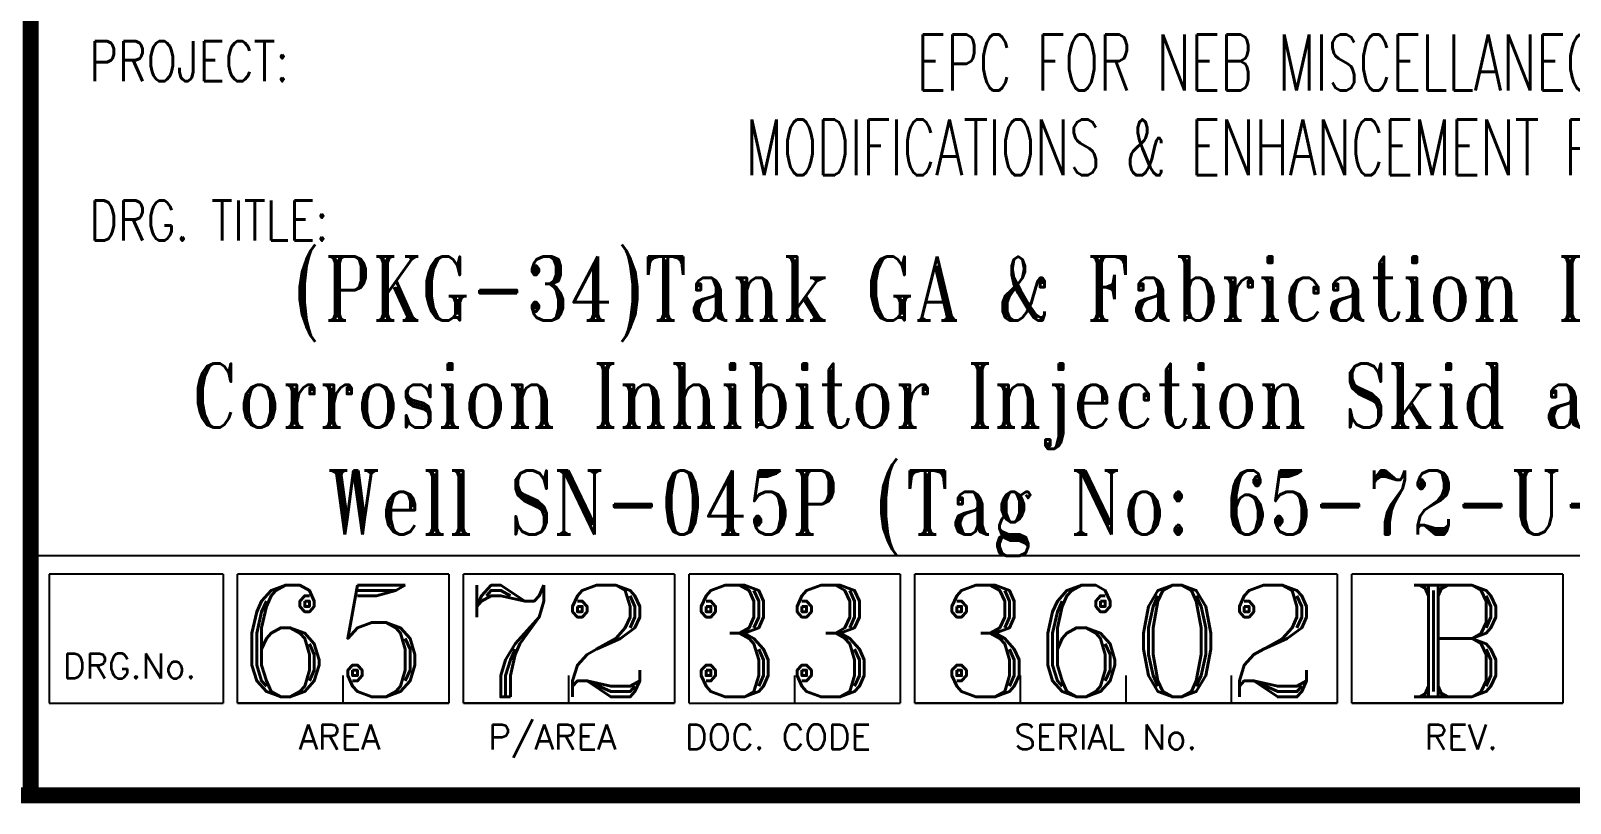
# Model space of a CAD drawing. Header units: inches. Extents: x -23478 to -9690, y -25762 to 11324.
# Drawn here: x -17567 to -16796, y 6688 to 7075 of the extents above; entities that cross this region are included whole.
import ezdxf
from ezdxf.enums import TextEntityAlignment as Align

# ---------------------------------------------------------------- set-up
doc = ezdxf.new("R2010")
doc.units = ezdxf.units.IN
doc.header["$LTSCALE"] = 200
doc.header["$MEASUREMENT"] = 0
doc.layers.add('BORDER1', color=3, linetype='Continuous')
doc.layers.add('BORDER2', color=7, linetype='Continuous')
doc.styles.add('ROMANC', font='ROMANC', dxfattribs={"height": 5})
doc.styles.add('ROMANS', font='romans.shx', dxfattribs={"width": 0.85})
doc.styles.add('ROMANT', font='romant.shx')
doc.styles.get("Standard").update_dxf_attribs({"font": 'romans.shx'})

# ---------------------------------------------------------------- blocks, each defined once
blk = doc.blocks.new('*U44')
at = {"layer": 'BORDER1', "color": 154, "true_color": 0x1859a9, "const_width": 1}
blk.add_lwpolyline([(0, 564), (796, 564), (796, 0), (0, 0)], close=True, dxfattribs=at)
blk.add_lwpolyline([(656, 0), (656, 564)], dxfattribs=at)
at = {"layer": 'BORDER2'}
for p, q in [((796, 15), (656, 15)), ((657.148, 13.849), (657.148, 5.764)), ((668.048, 13.849), (657.148, 13.849)), ((668.048, 13.849), (668.048, 5.764)), ((668.953, 5.764), (668.953, 13.849)), ((682.183, 13.849), (668.953, 13.849)), ((682.183, 13.849), (682.183, 5.764)), ((696.318, 13.849), (683.088, 13.849)), ((683.088, 5.764), (683.088, 13.849)), ((696.318, 13.849), (696.318, 5.764)), ((697.223, 5.764), (697.223, 13.849)), ((710.453, 13.849), (697.223, 13.849)), ((710.453, 13.849), (710.453, 5.764)), ((711.358, 5.764), (711.358, 13.849)), ((737.818, 13.849), (711.358, 13.849)), ((737.818, 13.849), (737.818, 5.764)), ((738.723, 5.764), (738.723, 13.849)), ((751.953, 13.849), (738.723, 13.849)), ((751.953, 13.849), (751.953, 5.764)), ((675.568, 5.764), (675.568, 7.499)), ((689.703, 5.764), (689.703, 7.499)), ((703.838, 5.764), (703.838, 7.499)), ((717.973, 5.764), (717.973, 7.499)), ((724.588, 5.764), (724.588, 7.499)), ((731.203, 5.764), (731.203, 7.499)), ((657.148, 5.764), (668.048, 5.764)), ((682.183, 5.764), (668.953, 5.764)), ((668.953, 5.764), (682.183, 5.764)), ((683.088, 5.764), (696.318, 5.764)), ((696.318, 5.764), (683.088, 5.764)), ((697.223, 5.764), (710.453, 5.764)), ((737.818, 5.764), (711.358, 5.764)), ((711.358, 5.764), (737.818, 5.764)), ((751.953, 5.764), (738.723, 5.764)), ((738.723, 5.764), (751.953, 5.764))]:
    blk.add_line(p, q, dxfattribs=at)
at = {"layer": 'BORDER2', "style": 'ROMANS', "width": 0.8}
for s, p in [('PROJECT:', (659.662, 44.717)), ('DRG. TITLE:', (659.662, 34.736))]:
    blk.add_text(s, height=2.5, dxfattribs=at).set_placement(p)
at = {"layer": 'BORDER2', "style": 'ROMANS'}
for s, p in [('DRG.No.', (658.009, 7.31)), ('AREA', (672.771, 2.865)), ('P/AREA', (684.653, 2.865)), ('DOC. CODE', (696.964, 2.865)), ('SERIAL No.', (717.593, 2.865)), ('REV.', (743.292, 2.865))]:
    blk.add_text(s, height=1.5717, dxfattribs=at).set_placement(p)
at = {"layer": 'BORDER2', "flags": 8}
for tag, height, style, p in [('REV-B', 2.7, 'ROMANS', (662.761, 125.679)), ('REV-A', 2.7, 'ROMANS', (662.761, 118.679)), ('RE-B', 7, 'ROMANT', (745.338, 6.155))]:
    blk.add_attdef(tag, text='', height=height, dxfattribs=dict(at, style=style)).set_placement(p, align=Align.CENTER)
at = {"layer": 'BORDER2', "style": 'ROMANS', "width": 4.59626}
for tag, p, p2 in [('DATE-B', (668.47, 125.679), (681.471, 125.679)), ('DATE-A', (668.47, 118.679), (681.471, 118.679))]:
    blk.add_attdef(tag, text='', height=2.7, dxfattribs=at).set_placement(p, p2, align=Align.FIT)
at = {"layer": 'BORDER2'}
for tag, height, style, p in [('DRN-B', 2.7, 'ROMANS', (689.553, 125.679)), ('CHD-B', 2.7, 'ROMANS', (701.606, 125.679)), ('APD-B', 2.7, 'ROMANS', (713.319, 125.679)), ('DRN-A', 2.7, 'ROMANS', (689.553, 118.679)), ('CHD-A', 2.7, 'ROMANS', (701.606, 118.679)), ('APD-A', 2.7, 'ROMANS', (713.319, 118.679)), ('CONS_CONT_VEND', 3.5, 'ROMANC', (726, 61.936))]:
    blk.add_attdef(tag, text='', height=height, dxfattribs=dict(at, style=style)).set_placement(p, align=Align.CENTER)
at = {"layer": 'BORDER2', "style": 'ROMANS', "width": 0.8}
for tag, p, height in [('1:X', (670.765, 103.492), 3), ('LOC', (709.611, 103.492), 3), ('PROJ_NO', (774.837, 103.492), 3), ('CONS_DRG_NO', (681.736, 53.264), 2.5)]:
    blk.add_attdef(tag, p, '', height=height, dxfattribs=at)
at = {"layer": 'BORDER2', "lineweight": 30, "width": 0.8, "flags": 104}
for tag, p in [('COMMENTS-B', (719.88, 127.5)), ('COMMENTS-A', (719.88, 120.5))]:
    blk.add_attdef(tag, text='', height=2.2, dxfattribs=at).set_placement(p, align=Align.MIDDLE_LEFT)
at = {"layer": 'BORDER2', "style": 'ROMANS', "width": 0.8}
for tag, p in [('PROJECT_TITLE_1', (726, 45.906)), ('PROJECT_TITLE_2', (726, 40.576))]:
    blk.add_attdef(tag, text='', height=3.5, dxfattribs=at).set_placement(p, align=Align.MIDDLE)
at = {"layer": 'BORDER2', "style": 'ROMANT', "width": 0.8}
for tag, p in [('DRG_TITLE_1', (726, 29.733)), ('DRG_TITLE_2', (726, 23.033)), ('DRG_TITLE_3', (726, 16.333))]:
    blk.add_attdef(tag, text='', height=4, dxfattribs=at).set_placement(p, align=Align.CENTER)
at = {"layer": 'BORDER2', "style": 'ROMANT'}
for tag, p in [('AR', (668.953, 6.155)), ('PA', (683.032, 6.155)), ('DC', (697.088, 6.155)), ('TS', (775.941, 6.155))]:
    blk.add_attdef(tag, p, '', height=7, dxfattribs=at)
for tag, p in [('SRNO', (736.791, 6.155)), ('SH', (771.828, 6.196))]:
    blk.add_attdef(tag, text='', height=7, dxfattribs=at).set_placement(p, align=Align.RIGHT)
at = {"layer": 'BORDER2', "style": 'ROMANS', "flags": 2}
blk.add_attdef('TB_VERSION', text='', height=2, dxfattribs=at).set_placement((1, -1), align=Align.TOP_LEFT)

msp = doc.modelspace()

# ---------------------------------------------------------------- block references
at = {"layer": 'BORDER1', "lineweight": 9}
ref = msp.add_blockref('*U44', (-22815.09, 6692.03), dxfattribs=dict(at, xscale=8.000000000000005, yscale=8.000000000000005, zscale=8.000000000000005))
ref.add_attrib('AR', '65', (-17463.47, 6741.27), dxfattribs={"layer": 'BORDER2', "height": 56, "style": 'ROMANT'})
ref.add_attrib('PA', '72', (-17350.83, 6741.27), dxfattribs={"layer": 'BORDER2', "height": 56, "style": 'ROMANT'})
ref.add_attrib('DC', '33', (-17238.39, 6741.27), dxfattribs={"layer": 'BORDER2', "height": 56, "style": 'ROMANT'})
ref.add_attrib('SRNO', '3602', dxfattribs={"layer": 'BORDER2', "height": 56, "style": 'ROMANT'}).set_placement((-16920.77, 6741.27), align=Align.RIGHT)
ref.add_attrib('DRG_TITLE_1', '(PKG-34)Tank GA & Fabrication Drawing for', dxfattribs={"layer": 'BORDER2', "height": 32, "style": 'ROMANT', "width": 0.8}).set_placement((-17007.09, 6929.89), align=Align.CENTER)
ref.add_attrib('DRG_TITLE_2', ' Corrosion Inhibitor Injection Skid at Dual Remote', dxfattribs={"layer": 'BORDER2', "height": 32, "style": 'ROMANT', "width": 0.8}).set_placement((-17007.09, 6876.29), align=Align.CENTER)
ref.add_attrib('DRG_TITLE_3', 'Well SN-045P (Tag No: 65-72-U-045P-01)', dxfattribs={"layer": 'BORDER2', "height": 32, "style": 'ROMANT', "width": 0.8}).set_placement((-17007.09, 6822.69), align=Align.CENTER)
ref.add_attrib('PROJECT_TITLE_1', 'EPC FOR NEB MISCELLANEOUS', dxfattribs={"layer": 'BORDER2', "height": 28, "style": 'ROMANS', "width": 0.65}).set_placement((-16935.67, 7059.15), align=Align.MIDDLE)
ref.add_attrib('PROJECT_TITLE_2', 'MODIFICATIONS & ENHANCEMENT PROJECTS', dxfattribs={"layer": 'BORDER2', "height": 28, "style": 'ROMANS', "width": 0.65}).set_placement((-16943.06, 7016.64), align=Align.MIDDLE)
ref.add_attrib('RE-B', 'B', dxfattribs={"layer": 'BORDER2', "height": 56, "style": 'ROMANT'}).set_placement((-16852.39, 6741.27), align=Align.CENTER)

doc.saveas('drawing.dxf')
